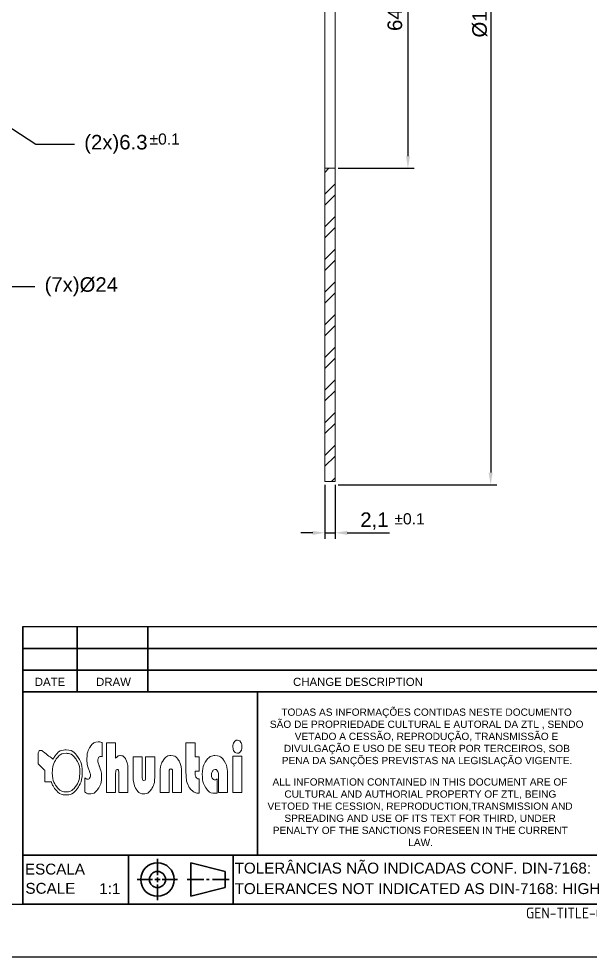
# Model space of a CAD drawing. Header units: millimetres. Extents: x 2761 to 3222, y 1093 to 1419.
# Drawn here: x 3012.5 to 3130.3, y 1093 to 1286.5 of the extents above; entities that cross this region are included whole.
import ezdxf
from ezdxf import colors
from ezdxf.entities.mleader import LeaderData, LeaderLine
from ezdxf.math import Vec2, Vec3

# ---------------------------------------------------------------- set-up
doc = ezdxf.new("R2010")
doc.units = ezdxf.units.MM
for name, pattern in [('ACAD_ISO02W100', [15, 12, -3]), ('ACAD_ISO04W100', [30, 24, -3, 0, -3]), ('ACAD_ISO05W100', [33, 24, -3, 0, -3, 0, -3])]:
    doc.linetypes.add(name, pattern=pattern)
for name, color, linetype, lineweight in [('AM_0', 7, 'Continuous', 20), ('AM_4', 1, 'ACAD_ISO04W100', 15), ('AM_5', 3, 'Continuous', 15), ('AM_8', 40, 'ACAD_ISO02W100', 35), ('AM_BOR', 240, 'ACAD_ISO05W100', 20)]:
    doc.layers.add(name, color=color, linetype=linetype, lineweight=lineweight)
doc.styles.add('ACISOTS', font='isocp.shx', dxfattribs={"height": 1})
doc.styles.get("Standard").update_dxf_attribs({"font": 'arial.ttf'})
doc.dimstyles.new('ISO-25', dxfattribs={"dimtxt": 3, "dimasz": 2.5, "dimexe": 1.25, "dimexo": 0.625, "dimtad": 1, "dimtxsty": 'Standard', "dimcen": 2.5, "dimadec": 0, "dimazin": 0, "dimtfac": 1, "dimtmove": 0, "dimatfit": 3, "dimfxl": 1, "dimarcsym": 0})

# ---------------------------------------------------------------- blocks, each defined once
blk = doc.blocks.new('A3 ZTL')
blk.add_line((19.57, 9.78), (401.17, 9.78))
at = {"layer": 'AM_BOR', "color": 135, "linetype": 'Continuous', "lineweight": 25}
blk.add_line((410.96, 0), (0, 0), dxfattribs=at)
blk = doc.blocks.new('*D11')
at = {"layer": 'AM_5', "color": 0, "lineweight": -2, "transparency": 16777216}
for p, q in [((3075.63, 1190.48), (3075.63, 1179.3)), ((3077.73, 1190.48), (3077.73, 1179.3)), ((3073.13, 1180.55), (3070.63, 1180.55)), ((3075.63, 1180.55), (3077.73, 1180.55)), ((3080.23, 1180.55), (3088.91, 1180.55))]:
    blk.add_line(p, q, dxfattribs=at)
at = {"layer": 'AM_5', "color": 0, "transparency": 16777216}
for points in [[(3073.13, 1180.96), (3073.13, 1180.13), (3075.63, 1180.55)], [(3080.23, 1180.96), (3080.23, 1180.13), (3077.73, 1180.55)]]:
    blk.add_solid(points, dxfattribs=at)
at = {"layer": 'Defpoints', "color": 0, "transparency": 16777216}
for p in [(3075.63, 1191.11), (3077.73, 1191.11), (3077.73, 1180.55)]:
    blk.add_point(p, dxfattribs=at)
at = {"layer": 'AM_5', "color": 0, "transparency": 16777216, "insert": (3085.82, 1182.98), "char_height": 3, "attachment_point": 5}
blk.add_mtext('2,1', dxfattribs=at)
blk = doc.blocks.new('*D12')
at = {"layer": 'AM_5', "color": 0, "lineweight": -2, "transparency": 16777216}
for p, q in [((3078.35, 1385.11), (3111.04, 1385.11)), ((3109.79, 1382.61), (3109.79, 1192.98)), ((3078.35, 1190.48), (3111.04, 1190.48))]:
    blk.add_line(p, q, dxfattribs=at)
at = {"layer": 'AM_5', "color": 0, "transparency": 16777216}
for points in [[(3109.37, 1382.61), (3110.21, 1382.61), (3109.79, 1385.11)], [(3109.37, 1192.98), (3110.21, 1192.98), (3109.79, 1190.48)]]:
    blk.add_solid(points, dxfattribs=at)
at = {"layer": 'Defpoints', "color": 0, "transparency": 16777216}
for p in [(3077.73, 1385.11), (3077.73, 1190.48), (3109.79, 1190.48)]:
    blk.add_point(p, dxfattribs=at)
at = {"layer": 'AM_5', "color": 0, "transparency": 16777216, "insert": (3107.55, 1287.8), "char_height": 3, "attachment_point": 5, "rotation": 90}
blk.add_mtext('%%C194', dxfattribs=at)
blk = doc.blocks.new('*D24')
at = {"layer": 'AM_5', "color": 0, "lineweight": -2, "transparency": 16777216}
for p, q in [((3078.35, 1320.51), (3093.99, 1320.51)), ((3092.74, 1318.01), (3092.74, 1258.21)), ((3078.35, 1255.71), (3093.99, 1255.71))]:
    blk.add_line(p, q, dxfattribs=at)
at = {"layer": 'AM_5', "color": 0, "transparency": 16777216}
for points in [[(3092.33, 1318.01), (3093.16, 1318.01), (3092.74, 1320.51)], [(3092.33, 1258.21), (3093.16, 1258.21), (3092.74, 1255.71)]]:
    blk.add_solid(points, dxfattribs=at)
at = {"layer": 'Defpoints', "color": 0, "transparency": 16777216}
for p in [(3077.73, 1320.51), (3077.73, 1255.71), (3092.74, 1255.71)]:
    blk.add_point(p, dxfattribs=at)
at = {"layer": 'AM_5', "color": 0, "transparency": 16777216, "insert": (3090.31, 1288.11), "char_height": 3, "attachment_point": 5, "rotation": 90}
blk.add_mtext('64,8', dxfattribs=at)

msp = doc.modelspace()

# ---------------------------------------------------------------- hatches: boundary and pattern name
at = {"layer": 'AM_4'}
h = msp.add_hatch(dxfattribs=at)
h.set_pattern_fill('ANSI32', color=1, scale=0.5)
h.paths.add_polyline_path([(3077.726, 1385.109), (3075.626, 1385.109), (3075.626, 1378.973), (3077.726, 1378.973)])
h.paths.add_polyline_path([(3077.726, 1373.227), (3075.626, 1373.227), (3075.626, 1365.107), (3077.726, 1365.107)])
h.paths.add_polyline_path([(3077.726, 1341.109), (3075.626, 1341.109), (3075.626, 1320.509), (3077.726, 1320.509)])
h.paths.add_polyline_path([(3077.726, 1255.709), (3075.626, 1255.709), (3075.626, 1191.109), (3077.726, 1191.109)])

# ---------------------------------------------------------------- linework, layer by layer
at = {"color": 7, "linetype": 'Continuous', "lineweight": 15}
msp.add_line((3075.626, 1191.109), (3077.726, 1191.109), dxfattribs=at)
at = {"linetype": 'Continuous'}
msp.add_line((3013.33, 1161.217), (3210.734, 1161.217), dxfattribs=at)
at = {"layer": 'AM_0', "color": 7, "linetype": 'Continuous'}
for p, q in [((3075.626, 1385.109), (3075.626, 1191.109)), ((3077.726, 1385.109), (3077.726, 1191.109))]:
    msp.add_line(p, q, dxfattribs=at)
at = {"layer": 'AM_0'}
msp.add_line((3075.626, 1255.709), (3077.726, 1255.709), dxfattribs=at)
at = {"layer": 'AM_0', "color": 7, "lineweight": 20}
for points, knots in [([(3028.885, 1137.479), (3028.249, 1137.479), (3027.706, 1137.126), (3027.245, 1136.435), (3027.245, 1136.435), (3026.783, 1135.728), (3026.558, 1134.899), (3026.558, 1133.947), (3026.558, 1133.947), (3026.558, 1133.133), (3026.711, 1132.334), (3027.009, 1131.536), (3027.009, 1131.536), (3027.204, 1131.029), (3027.296, 1130.706), (3027.296, 1130.553), (3027.296, 1130.553), (3027.296, 1130.322), (3027.234, 1130.138), (3027.122, 1129.984), (3027.122, 1129.984), (3026.999, 1129.831), (3026.855, 1129.754), (3026.67, 1129.754), (3026.67, 1129.754), (3026.527, 1129.754), (3026.353, 1129.846), (3026.158, 1130.03), (3026.158, 1130.03), (3026.158, 1130.03), (3026.158, 1127.066), (3026.158, 1127.066), (3026.158, 1127.066), (3026.476, 1126.836), (3026.804, 1126.728), (3027.132, 1126.728), (3027.132, 1126.728), (3027.809, 1126.728), (3028.393, 1127.066), (3028.865, 1127.757), (3028.865, 1127.757), (3029.336, 1128.448), (3029.572, 1129.293), (3029.572, 1130.292), (3029.572, 1130.292), (3029.572, 1130.967), (3029.429, 1131.674), (3029.152, 1132.396), (3029.152, 1132.396), (3029.152, 1132.396), (3028.998, 1132.81), (3028.998, 1132.81), (3028.998, 1132.81), (3028.875, 1133.117), (3028.813, 1133.379), (3028.813, 1133.578), (3028.813, 1133.578), (3028.813, 1133.824), (3028.865, 1134.024), (3028.977, 1134.193), (3028.977, 1134.193), (3029.09, 1134.361), (3029.223, 1134.454), (3029.377, 1134.454), (3029.377, 1134.454), (3029.459, 1134.454), (3029.572, 1134.423), (3029.716, 1134.361), (3029.716, 1134.361), (3029.716, 1134.361), (3029.716, 1137.28), (3029.716, 1137.28), (3029.716, 1137.28), (3029.449, 1137.418), (3029.172, 1137.479), (3028.885, 1137.479), (3028.885, 1137.479), (3028.885, 1137.479), (3028.885, 1137.479), (3028.885, 1137.479)], [0, 0, 0, 0, 0.047619, 0.047619, 0.047619, 0.0714286, 0.0952381, 0.0952381, 0.0952381, 0.1190476, 0.1428571, 0.1428571, 0.1428571, 0.1666667, 0.1904762, 0.1904762, 0.1904762, 0.2142857, 0.2380952, 0.2380952, 0.2380952, 0.2619048, 0.2857143, 0.2857143, 0.2857143, 0.3095238, 0.3333333, 0.3333333, 0.3333333, 0.3571429, 0.3809524, 0.3809524, 0.3809524, 0.4047619, 0.4285714, 0.4285714, 0.4285714, 0.452381, 0.4761905, 0.4761905, 0.4761905, 0.5, 0.5238095, 0.5238095, 0.5238095, 0.547619, 0.5714286, 0.5714286, 0.5714286, 0.5952381, 0.6190476, 0.6190476, 0.6190476, 0.6428571, 0.6666667, 0.6666667, 0.6666667, 0.6904762, 0.7142857, 0.7142857, 0.7142857, 0.7380952, 0.7619048, 0.7619048, 0.7619048, 0.7857143, 0.8095238, 0.8095238, 0.8095238, 0.8333333, 0.8571429, 0.8571429, 0.8571429, 0.8809524, 0.9047619, 0.9047619, 0.9047619, 0.952381, 1, 1, 1, 1]), ([(3030.608, 1137.234), (3030.608, 1137.234), (3030.608, 1126.989), (3030.608, 1126.989), (3030.608, 1126.989), (3030.608, 1126.989), (3032.484, 1126.989), (3032.484, 1126.989), (3032.484, 1126.989), (3032.484, 1126.989), (3032.484, 1131.059), (3032.484, 1131.059), (3032.484, 1131.059), (3032.484, 1131.52), (3032.587, 1131.751), (3032.792, 1131.751), (3032.792, 1131.751), (3032.925, 1131.751), (3033.007, 1131.689), (3033.058, 1131.582), (3033.058, 1131.582), (3033.099, 1131.474), (3033.12, 1131.259), (3033.12, 1130.937), (3033.12, 1130.937), (3033.12, 1130.937), (3033.12, 1126.989), (3033.12, 1126.989), (3033.12, 1126.989), (3033.12, 1126.989), (3034.996, 1126.989), (3034.996, 1126.989), (3034.996, 1126.989), (3034.996, 1126.989), (3034.996, 1131.735), (3034.996, 1131.735), (3034.996, 1131.735), (3034.996, 1132.611), (3034.852, 1133.317), (3034.576, 1133.839), (3034.576, 1133.839), (3034.289, 1134.361), (3033.909, 1134.623), (3033.438, 1134.623), (3033.438, 1134.623), (3033.12, 1134.623), (3032.802, 1134.454), (3032.484, 1134.1), (3032.484, 1134.1), (3032.484, 1134.1), (3032.484, 1137.234), (3032.484, 1137.234), (3032.484, 1137.234), (3032.484, 1137.234), (3030.608, 1137.234), (3030.608, 1137.234)], [0, 0, 0, 0, 0.0666667, 0.0666667, 0.0666667, 0.1, 0.1333333, 0.1333333, 0.1333333, 0.1666667, 0.2, 0.2, 0.2, 0.2333333, 0.2666667, 0.2666667, 0.2666667, 0.3, 0.3333333, 0.3333333, 0.3333333, 0.3666667, 0.4, 0.4, 0.4, 0.4333333, 0.4666667, 0.4666667, 0.4666667, 0.5, 0.5333333, 0.5333333, 0.5333333, 0.5666667, 0.6, 0.6, 0.6, 0.6333333, 0.6666667, 0.6666667, 0.6666667, 0.7, 0.7333333, 0.7333333, 0.7333333, 0.7666667, 0.8, 0.8, 0.8, 0.8333333, 0.8666667, 0.8666667, 0.8666667, 0.9333333, 1, 1, 1, 1]), ([(3046.982, 1137.234), (3046.982, 1137.234), (3046.982, 1131.09), (3046.982, 1131.09), (3046.982, 1131.09), (3046.982, 1130.015), (3047.125, 1129.17), (3047.412, 1128.525), (3047.412, 1128.525), (3047.638, 1128.018), (3047.935, 1127.619), (3048.315, 1127.327), (3048.315, 1127.327), (3048.694, 1127.036), (3049.094, 1126.882), (3049.514, 1126.882), (3049.514, 1126.882), (3049.566, 1126.882), (3049.637, 1126.882), (3049.73, 1126.882), (3049.73, 1126.882), (3049.73, 1126.882), (3049.73, 1129.831), (3049.73, 1129.831), (3049.73, 1129.831), (3049.402, 1129.831), (3049.166, 1129.938), (3049.043, 1130.169), (3049.043, 1130.169), (3048.92, 1130.399), (3048.858, 1130.798), (3048.858, 1131.397), (3048.858, 1131.397), (3048.858, 1131.397), (3049.699, 1131.397), (3049.699, 1131.397), (3049.699, 1131.397), (3049.699, 1131.397), (3049.699, 1134.361), (3049.699, 1134.361), (3049.699, 1134.361), (3049.699, 1134.361), (3048.858, 1134.361), (3048.858, 1134.361), (3048.858, 1134.361), (3048.858, 1134.361), (3048.858, 1137.234), (3048.858, 1137.234), (3048.858, 1137.234), (3048.858, 1137.234), (3046.982, 1137.234), (3046.982, 1137.234)], [0, 0, 0, 0, 0.0714286, 0.0714286, 0.0714286, 0.1071429, 0.1428571, 0.1428571, 0.1428571, 0.1785714, 0.2142857, 0.2142857, 0.2142857, 0.25, 0.2857143, 0.2857143, 0.2857143, 0.3214286, 0.3571429, 0.3571429, 0.3571429, 0.3928571, 0.4285714, 0.4285714, 0.4285714, 0.4642857, 0.5, 0.5, 0.5, 0.5357143, 0.5714286, 0.5714286, 0.5714286, 0.6071429, 0.6428571, 0.6428571, 0.6428571, 0.6785714, 0.7142857, 0.7142857, 0.7142857, 0.75, 0.7857143, 0.7857143, 0.7857143, 0.8214286, 0.8571429, 0.8571429, 0.8571429, 0.9285714, 1, 1, 1, 1]), ([(3056.927, 1137.402), (3056.743, 1137.126), (3056.651, 1136.819), (3056.651, 1136.45), (3056.651, 1136.45), (3056.651, 1136.066), (3056.743, 1135.744), (3056.917, 1135.483), (3056.917, 1135.483), (3057.091, 1135.237), (3057.317, 1135.114), (3057.594, 1135.114), (3057.594, 1135.114), (3057.86, 1135.114), (3058.086, 1135.237), (3058.26, 1135.483), (3058.26, 1135.483), (3058.435, 1135.744), (3058.527, 1136.066), (3058.527, 1136.45), (3058.527, 1136.45), (3058.527, 1136.819), (3058.435, 1137.126), (3058.25, 1137.402), (3058.25, 1137.402), (3058.065, 1137.664), (3057.84, 1137.802), (3057.594, 1137.802), (3057.594, 1137.802), (3057.337, 1137.802), (3057.112, 1137.664), (3056.927, 1137.402), (3056.927, 1137.402), (3056.927, 1137.402), (3056.927, 1137.402), (3056.927, 1137.402)], [0, 0, 0, 0, 0.1, 0.1, 0.1, 0.15, 0.2, 0.2, 0.2, 0.25, 0.3, 0.3, 0.3, 0.35, 0.4, 0.4, 0.4, 0.45, 0.5, 0.5, 0.5, 0.55, 0.6, 0.6, 0.6, 0.65, 0.7, 0.7, 0.7, 0.75, 0.8, 0.8, 0.8, 0.9, 1, 1, 1, 1]), ([(3017.191, 1135.695), (3017.191, 1135.695), (3016.789, 1135.695), (3016.789, 1135.695), (3016.789, 1135.695), (3016.789, 1135.695), (3016.517, 1135.186), (3016.517, 1135.186), (3016.517, 1135.186), (3016.517, 1135.186), (3016.517, 1132.872), (3016.517, 1132.872), (3016.517, 1132.872), (3016.517, 1132.872), (3017.879, 1131.597), (3017.879, 1131.597), (3017.879, 1131.597), (3017.879, 1131.597), (3017.879, 1129.211), (3017.879, 1129.211), (3017.879, 1129.211), (3017.879, 1129.211), (3019.228, 1129.211), (3019.228, 1129.211), (3019.228, 1129.211), (3019.384, 1128.72), (3019.618, 1128.264), (3019.903, 1127.864), (3019.903, 1127.864), (3020.565, 1126.953), (3021.356, 1126.498), (3022.264, 1126.498), (3022.264, 1126.498), (3023.186, 1126.498), (3023.964, 1126.953), (3024.613, 1127.864), (3024.613, 1127.864), (3025.262, 1128.774), (3025.586, 1129.867), (3025.586, 1131.142), (3025.586, 1131.142), (3025.586, 1132.435), (3025.262, 1133.528), (3024.613, 1134.439), (3024.613, 1134.439), (3023.964, 1135.349), (3023.186, 1135.805), (3022.264, 1135.805), (3022.264, 1135.805), (3021.356, 1135.805), (3020.565, 1135.349), (3019.903, 1134.439), (3019.903, 1134.439), (3019.773, 1134.257), (3019.67, 1134.056), (3019.566, 1133.874), (3019.566, 1133.874), (3019.566, 1133.874), (3017.191, 1135.695), (3017.191, 1135.695)], [0, 0, 0, 0, 0.0625, 0.0625, 0.0625, 0.09375, 0.125, 0.125, 0.125, 0.15625, 0.1875, 0.1875, 0.1875, 0.21875, 0.25, 0.25, 0.25, 0.28125, 0.3125, 0.3125, 0.3125, 0.34375, 0.375, 0.375, 0.375, 0.40625, 0.4375, 0.4375, 0.4375, 0.46875, 0.5, 0.5, 0.5, 0.53125, 0.5625, 0.5625, 0.5625, 0.59375, 0.625, 0.625, 0.625, 0.65625, 0.6875, 0.6875, 0.6875, 0.71875, 0.75, 0.75, 0.75, 0.78125, 0.8125, 0.8125, 0.8125, 0.84375, 0.875, 0.875, 0.875, 0.9375, 1, 1, 1, 1]), ([(3019.423, 1131.124), (3019.423, 1132.217), (3019.708, 1133.146), (3020.253, 1133.929), (3020.253, 1133.929), (3020.798, 1134.694), (3021.473, 1135.094), (3022.264, 1135.094), (3022.264, 1135.094), (3023.043, 1135.094), (3023.718, 1134.694), (3024.263, 1133.929), (3024.263, 1133.929), (3024.82, 1133.146), (3025.093, 1132.217), (3025.093, 1131.124), (3025.093, 1131.124), (3025.093, 1130.013), (3024.82, 1129.066), (3024.263, 1128.301), (3024.263, 1128.301), (3023.718, 1127.518), (3023.043, 1127.135), (3022.264, 1127.135), (3022.264, 1127.135), (3021.473, 1127.135), (3020.798, 1127.518), (3020.253, 1128.301), (3020.253, 1128.301), (3019.708, 1129.066), (3019.423, 1130.013), (3019.423, 1131.124)], [0, 0, 0, 0, 0.1111111, 0.1111111, 0.1111111, 0.1666667, 0.2222222, 0.2222222, 0.2222222, 0.2777778, 0.3333333, 0.3333333, 0.3333333, 0.3888889, 0.4444444, 0.4444444, 0.4444444, 0.5, 0.5555556, 0.5555556, 0.5555556, 0.6111111, 0.6666667, 0.6666667, 0.6666667, 0.7222222, 0.7777778, 0.7777778, 0.7777778, 0.8888889, 1, 1, 1, 1]), ([(3036.093, 1130.414), (3036.093, 1129.339), (3036.257, 1128.495), (3036.595, 1127.896), (3036.595, 1127.896), (3037.036, 1127.112), (3037.6, 1126.728), (3038.318, 1126.728), (3038.318, 1126.728), (3038.943, 1126.728), (3039.466, 1127.066), (3039.897, 1127.727), (3039.897, 1127.727), (3040.328, 1128.402), (3040.543, 1129.216), (3040.543, 1130.199), (3040.543, 1130.199), (3040.543, 1130.199), (3040.543, 1134.361), (3040.543, 1134.361), (3040.543, 1134.361), (3040.543, 1134.361), (3038.667, 1134.361), (3038.667, 1134.361), (3038.667, 1134.361), (3038.667, 1134.361), (3038.667, 1130.138), (3038.667, 1130.138), (3038.667, 1130.138), (3038.667, 1129.708), (3038.554, 1129.493), (3038.318, 1129.493), (3038.318, 1129.493), (3038.082, 1129.493), (3037.969, 1129.708), (3037.969, 1130.138), (3037.969, 1130.138), (3037.969, 1130.138), (3037.969, 1134.361), (3037.969, 1134.361), (3037.969, 1134.361), (3037.969, 1134.361), (3036.093, 1134.361), (3036.093, 1134.361), (3036.093, 1134.361), (3036.093, 1134.361), (3036.093, 1130.414), (3036.093, 1130.414)], [0, 0, 0, 0, 0.0769231, 0.0769231, 0.0769231, 0.1153846, 0.1538462, 0.1538462, 0.1538462, 0.1923077, 0.2307692, 0.2307692, 0.2307692, 0.2692308, 0.3076923, 0.3076923, 0.3076923, 0.3461538, 0.3846154, 0.3846154, 0.3846154, 0.4230769, 0.4615385, 0.4615385, 0.4615385, 0.5, 0.5384615, 0.5384615, 0.5384615, 0.5769231, 0.6153846, 0.6153846, 0.6153846, 0.6538462, 0.6923077, 0.6923077, 0.6923077, 0.7307692, 0.7692308, 0.7692308, 0.7692308, 0.8076923, 0.8461538, 0.8461538, 0.8461538, 0.9230769, 1, 1, 1, 1]), ([(3046.09, 1130.937), (3046.09, 1132.012), (3045.926, 1132.856), (3045.587, 1133.455), (3045.587, 1133.455), (3045.157, 1134.239), (3044.583, 1134.623), (3043.865, 1134.623), (3043.865, 1134.623), (3043.239, 1134.623), (3042.717, 1134.285), (3042.286, 1133.624), (3042.286, 1133.624), (3041.855, 1132.949), (3041.64, 1132.135), (3041.64, 1131.167), (3041.64, 1131.167), (3041.64, 1131.167), (3041.64, 1126.989), (3041.64, 1126.989), (3041.64, 1126.989), (3041.64, 1126.989), (3043.516, 1126.989), (3043.516, 1126.989), (3043.516, 1126.989), (3043.516, 1126.989), (3043.516, 1131.213), (3043.516, 1131.213), (3043.516, 1131.213), (3043.516, 1131.643), (3043.629, 1131.858), (3043.865, 1131.858), (3043.865, 1131.858), (3044.101, 1131.858), (3044.214, 1131.643), (3044.214, 1131.213), (3044.214, 1131.213), (3044.214, 1131.213), (3044.214, 1126.989), (3044.214, 1126.989), (3044.214, 1126.989), (3044.214, 1126.989), (3046.09, 1126.989), (3046.09, 1126.989), (3046.09, 1126.989), (3046.09, 1126.989), (3046.09, 1130.937), (3046.09, 1130.937)], [0, 0, 0, 0, 0.0769231, 0.0769231, 0.0769231, 0.1153846, 0.1538462, 0.1538462, 0.1538462, 0.1923077, 0.2307692, 0.2307692, 0.2307692, 0.2692308, 0.3076923, 0.3076923, 0.3076923, 0.3461538, 0.3846154, 0.3846154, 0.3846154, 0.4230769, 0.4615385, 0.4615385, 0.4615385, 0.5, 0.5384615, 0.5384615, 0.5384615, 0.5769231, 0.6153846, 0.6153846, 0.6153846, 0.6538462, 0.6923077, 0.6923077, 0.6923077, 0.7307692, 0.7692308, 0.7692308, 0.7692308, 0.8076923, 0.8461538, 0.8461538, 0.8461538, 0.9230769, 1, 1, 1, 1]), ([(3052.939, 1129.6), (3052.744, 1129.6), (3052.58, 1129.708), (3052.447, 1129.908), (3052.447, 1129.908), (3052.313, 1130.107), (3052.252, 1130.353), (3052.252, 1130.66), (3052.252, 1130.66), (3052.252, 1130.952), (3052.324, 1131.213), (3052.467, 1131.428), (3052.467, 1131.428), (3052.611, 1131.643), (3052.775, 1131.751), (3052.97, 1131.751), (3052.97, 1131.751), (3053.185, 1131.751), (3053.359, 1131.628), (3053.482, 1131.397), (3053.482, 1131.397), (3053.616, 1131.167), (3053.677, 1130.844), (3053.677, 1130.46), (3053.677, 1130.46), (3053.677, 1130.46), (3053.677, 1126.989), (3053.677, 1126.989), (3053.677, 1126.989), (3053.677, 1126.989), (3055.553, 1126.989), (3055.553, 1126.989), (3055.553, 1126.989), (3055.553, 1126.989), (3055.553, 1130.66), (3055.553, 1130.66), (3055.553, 1130.66), (3055.553, 1131.889), (3055.318, 1132.856), (3054.856, 1133.563), (3054.856, 1133.563), (3054.395, 1134.269), (3053.749, 1134.623), (3052.949, 1134.623), (3052.949, 1134.623), (3052.221, 1134.623), (3051.606, 1134.239), (3051.104, 1133.486), (3051.104, 1133.486), (3050.601, 1132.733), (3050.345, 1131.812), (3050.345, 1130.737), (3050.345, 1130.737), (3050.345, 1129.616), (3050.591, 1128.679), (3051.093, 1127.942), (3051.093, 1127.942), (3051.596, 1127.204), (3052.221, 1126.836), (3052.97, 1126.836), (3052.97, 1126.836), (3053.093, 1126.836), (3053.236, 1126.851), (3053.39, 1126.897), (3053.39, 1126.897), (3053.39, 1126.897), (3053.39, 1129.8), (3053.39, 1129.8), (3053.39, 1129.8), (3053.246, 1129.662), (3053.103, 1129.6), (3052.939, 1129.6), (3052.939, 1129.6), (3052.939, 1129.6), (3052.939, 1129.6), (3052.939, 1129.6)], [0, 0, 0, 0, 0.05, 0.05, 0.05, 0.075, 0.1, 0.1, 0.1, 0.125, 0.15, 0.15, 0.15, 0.175, 0.2, 0.2, 0.2, 0.225, 0.25, 0.25, 0.25, 0.275, 0.3, 0.3, 0.3, 0.325, 0.35, 0.35, 0.35, 0.375, 0.4, 0.4, 0.4, 0.425, 0.45, 0.45, 0.45, 0.475, 0.5, 0.5, 0.5, 0.525, 0.55, 0.55, 0.55, 0.575, 0.6, 0.6, 0.6, 0.625, 0.65, 0.65, 0.65, 0.675, 0.7, 0.7, 0.7, 0.725, 0.75, 0.75, 0.75, 0.775, 0.8, 0.8, 0.8, 0.825, 0.85, 0.85, 0.85, 0.875, 0.9, 0.9, 0.9, 0.95, 1, 1, 1, 1]), ([(3056.64, 1134.469), (3056.64, 1134.469), (3056.64, 1126.989), (3056.64, 1126.989), (3056.64, 1126.989), (3056.64, 1126.989), (3058.517, 1126.989), (3058.517, 1126.989), (3058.517, 1126.989), (3058.517, 1126.989), (3058.517, 1134.469), (3058.517, 1134.469), (3058.517, 1134.469), (3058.517, 1134.469), (3056.64, 1134.469), (3056.64, 1134.469)], [0, 0, 0, 0, 0.2, 0.2, 0.2, 0.3, 0.4, 0.4, 0.4, 0.5, 0.6, 0.6, 0.6, 0.8, 1, 1, 1, 1])]:
    msp.add_open_spline(points, degree=3, knots=knots, dxfattribs=at)
at = {"layer": 'AM_8', "color": 0, "linetype": 'Continuous'}
for p, q in [((3013.33, 1161.217), (3013.33, 1104.015)), ((3024.546, 1161.217), (3024.546, 1147.758)), ((3039.127, 1161.217), (3039.127, 1147.758)), ((3156.053, 1156.731), (3013.33, 1156.731)), ((3013.33, 1152.244), (3156.053, 1152.244)), ((3013.33, 1147.758), (3132.221, 1147.758)), ((3061.724, 1147.758), (3061.724, 1114.109)), ((3132.221, 1114.109), (3013.33, 1114.109)), ((3063.087, 1114.109), (3013.33, 1114.109)), ((3035.128, 1114.109), (3035.128, 1104.015)), ((3041.104, 1113.3), (3041.104, 1109.972)), ((3056.727, 1114.109), (3056.727, 1104.015)), ((3055.048, 1110.726), (3047.992, 1112.515)), ((3047.992, 1112.515), (3047.992, 1105.609)), ((3036.887, 1109.062), (3040.053, 1109.062)), ((3040.533, 1109.062), (3041.648, 1109.062)), ((3041.104, 1109.509), (3041.104, 1108.515)), ((3042.076, 1109.062), (3045.223, 1109.062)), ((3047.223, 1109.062), (3050.692, 1109.062)), ((3051.226, 1109.062), (3051.785, 1109.062)), ((3052.431, 1109.062), (3055.866, 1109.062)), ((3055.048, 1110.726), (3055.048, 1107.398)), ((3041.104, 1108.069), (3041.104, 1104.824)), ((3055.048, 1107.398), (3047.992, 1105.609)), ((3013.33, 1104.015), (3210.734, 1104.015))]:
    msp.add_line(p, q, dxfattribs=at)
for radius in [3.453, 1.664]:
    msp.add_circle((3041.104, 1109.062), radius, dxfattribs=at)

# ---------------------------------------------------------------- block references
at = {"linetype": 'ByBlock', "lineweight": 0, "xscale": 1.121617728, "yscale": 1.121617728, "zscale": 1.121617728}
msp.add_blockref('A3 ZTL', (2760.77, 1093.04), dxfattribs=at)

# ---------------------------------------------------------------- texts
at = {"color": 0, "linetype": 'Continuous', "char_height": 1.49549, "attachment_point": 1}
for s, width, insert in [('\\pi2.3614;TODAS AS INFORMAÇÕES CONTIDAS NESTE DOCUMENTO \\P\\pi0.00035198;SÃO DE PROPRIEDADE CULTURAL E AUTORAL DA ZTL , SENDO \\P\\pi5.1336;VETADO A CESSÃO, REPRODUÇÃO, TRANSMISSÃO E \\P\\pi2.8873;DIVULGAÇÃO E USO DE SEU TEOR POR TERCEIROS, SOB \\P\\pi2.4553;PENA DA SANÇÕES PREVISTAS NA LEGISLAÇÃO VIGENTE.', 64.47511, (3064.268, 1144.322)), ('\\pi1.3785;ALL INFORMATION CONTAINED IN THIS DOCUMENT ARE OF \\P\\pi3.8247;CULTURAL AND AUTHORIAL PROPERTY OF ZTL, BEING  \\P\\pi0.34457;VETOED THE CESSION, REPRODUCTION,TRANSMISSION AND \\P\\pi3.8278;SPREADING AND USE OF ITS TEXT FOR THIRD, UNDER \\P\\pi1.4305;PENALTY OF THE SANCTIONS FORESEEN IN THE CURRENT \\P\\pi29.355;LAW.', 63.48341, (3063.437, 1129.927))]:
    msp.add_mtext_dynamic_manual_height_columns(s, width=width, gutter_width=12.5, heights=[0], dxfattribs=dict(at, insert=insert))
at = {"layer": 'AM_5', "char_height": 2.3, "attachment_point": 1}
for insert in [(3039.474, 1262.9), (3089.951, 1184.591)]:
    msp.add_mtext_dynamic_manual_height_columns('%%P0.1', width=18.23779, gutter_width=12.5, heights=[0], dxfattribs=dict(at, insert=insert))
at = {"layer": 'AM_8', "color": 0, "linetype": 'Continuous'}
for s, height, p in [('DATE', 1.6824, (3015.814, 1148.98)), ('DRAW', 1.6824, (3028.453, 1148.98)), ('CHANGE DESCRIPTION', 1.68243, (3069.049, 1148.98)), ('TOLERÂNCIAS NÃO INDICADAS CONF. DIN-7168:', 2.24324, (3057.006, 1110.3)), ('ESCALA', 2.2432, (3013.787, 1110.092)), ('SCALE', 2.2432, (3013.892, 1106.128)), ('1:1', 2.2432, (3029.101, 1106.066)), ('TOLERANCES NOT INDICATED AS DIN-7168: HIGH', 2.24324, (3057.006, 1106.066))]:
    msp.add_text(s, height=height, dxfattribs=at).set_placement(p)
at = {"layer": 'AM_8', "color": 0, "linetype": 'Continuous', "style": 'ACISOTS'}
msp.add_attdef('GEN-TITLE-CR33.DWG', (3117.083, 1101.038), '', height=2.243, dxfattribs=at)

# ---------------------------------------------------------------- dimensions: what is measured, and where the dimension line sits
at = {"layer": 'AM_5'}
dim = msp.add_linear_dim(base=(3109.79, 1190.484), p1=(3077.726, 1385.109), p2=(3077.726, 1190.484), angle=90, text='%%C194', dimstyle='ISO-25', dxfattribs=at)
dim.commit()
dim.dimension.update_dxf_attribs({"geometry": '*D12', "text_midpoint": (3107.549, 1287.796)})
dim = msp.add_linear_dim(base=(3092.743, 1255.709), p1=(3077.726, 1320.509), p2=(3077.726, 1255.709), angle=90, dimstyle='ISO-25', dxfattribs=at)
dim.commit()
dim.dimension.update_dxf_attribs({"geometry": '*D24', "text_midpoint": (3090.315, 1288.109)})
dim = msp.add_linear_dim(base=(3077.726, 1180.548), p1=(3075.626, 1191.109), p2=(3077.726, 1191.109), dimstyle='ISO-25', dxfattribs=at)
dim.commit()
dim.dimension.update_dxf_attribs({"geometry": '*D11', "text_midpoint": (3085.818, 1182.976)})

# ---------------------------------------------------------------- leaders
ml = msp.add_multileader_mtext('Standard', dxfattribs=at)
ml.set_content('(2x)6.3', color=256)
ml.set_leader_properties()
ml.build(insert=Vec2(0, 0))
ml.multileader.update_dxf_attribs({"arrow_head_size": 2.5})
ctx = ml.context
ctx.base_point, ctx.char_height, ctx.arrow_head_size, ctx.plane_origin = Vec3(3024.008, 1260.66), 3, 2.5, Vec3(2978.707, 1284.984)
notes = []
notes.append((ctx, [(0, (1, 1, 0), (3016.008, 1260.66), (1, 0), 8, [(0, [(2978.707, 1284.984)], 0, [])])]))
ctx.mtext.insert, ctx.mtext.flow_direction = Vec3(3026.008, 1262.601), 5
ml = msp.add_multileader_mtext('Standard', dxfattribs=at)
ml.set_content('(7x)%%C24', color=256)
ml.set_leader_properties()
ml.build(insert=Vec2(0, 0))
ml.multileader.update_dxf_attribs({"arrow_head_size": 2.5})
ctx = ml.context
ctx.base_point, ctx.char_height, ctx.arrow_head_size, ctx.plane_origin = Vec3(3015.837, 1231.309), 3, 2.5, Vec3(2978.684, 1249.797)
notes.append((ctx, [(0, (1, 1, 0), (3007.837, 1231.309), (1, 0), 8, [(0, [(2978.684, 1249.797)], 0, [])])]))
ctx.mtext.insert, ctx.mtext.flow_direction = Vec3(3017.837, 1233.25), 5
for ctx, leaders in notes:
    for number, flags, end, landing, length, lines in leaders:
        leader = LeaderData()
        leader.index, (leader.has_last_leader_line, leader.has_dogleg_vector, leader.attachment_direction) = number, flags
        leader.last_leader_point, leader.dogleg_vector, leader.dogleg_length = Vec3(end), Vec3(landing), length
        for number, points, colour, breaks in lines:
            line = LeaderLine()
            line.index, line.vertices, line.color, line.breaks = number, Vec3.list(points), colors.encode_raw_color(colour), breaks
            leader.lines.append(line)
        ctx.leaders.append(leader)

doc.saveas('drawing.dxf')
